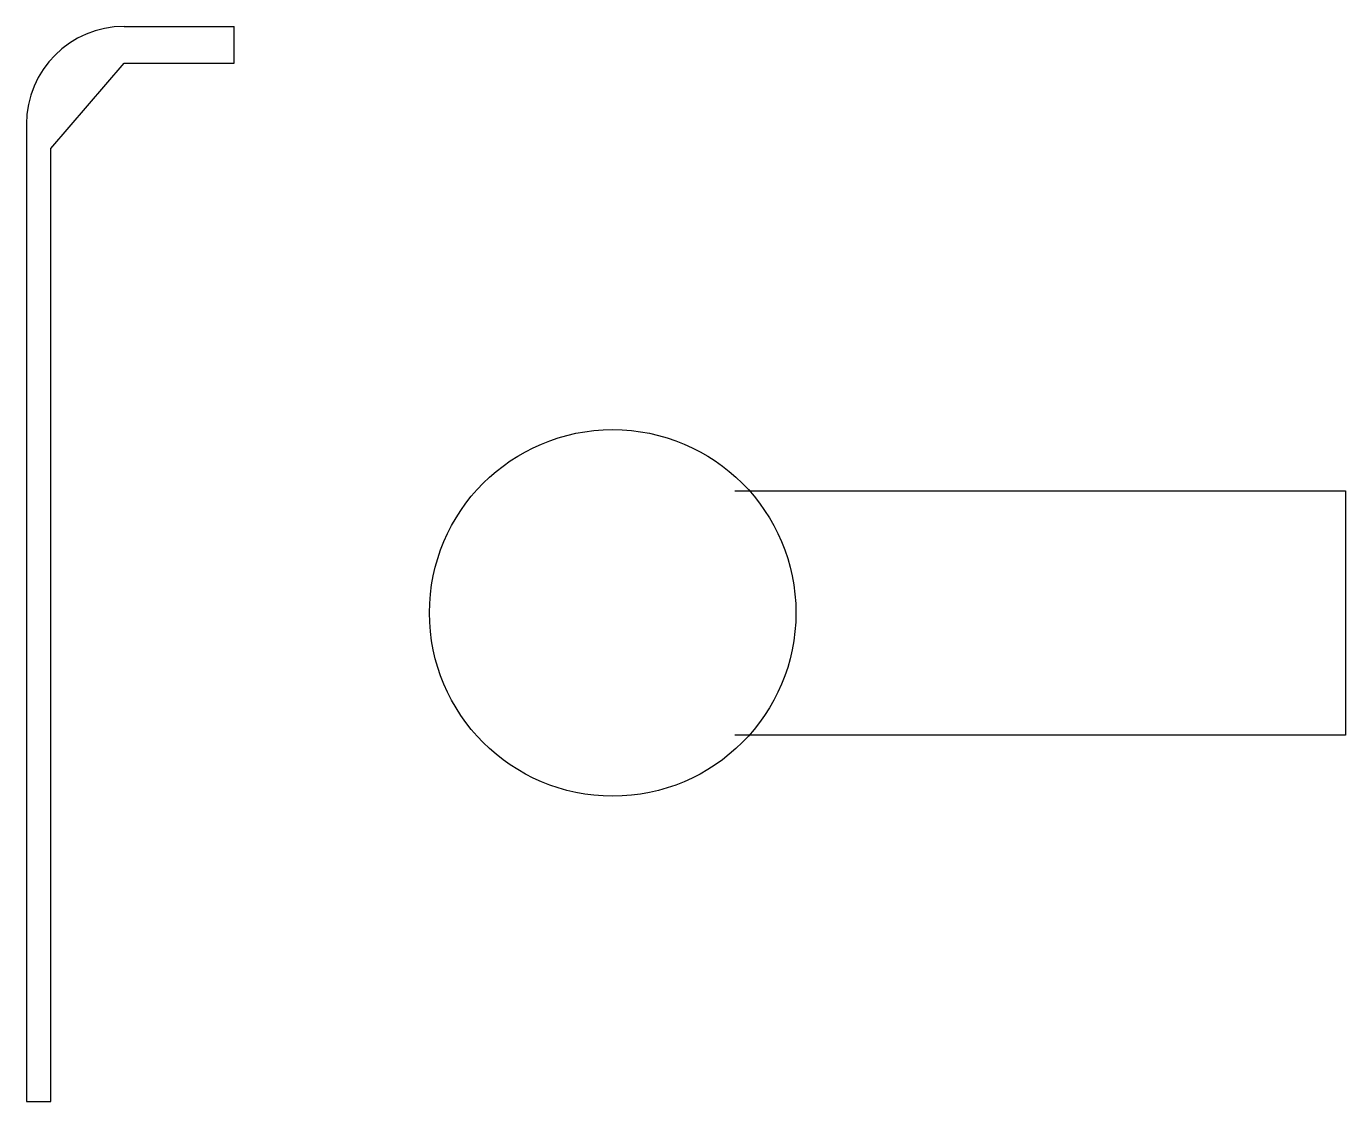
# Model space of a CAD drawing. Header units: millimetres. Extents: x -80 to 1000, y -800 to 80.
import ezdxf

# ---------------------------------------------------------------- set-up
doc = ezdxf.new("R2010")
doc.units = ezdxf.units.MM
doc.layers.get('0').update_dxf_attribs({"linetype": 'CONTINUOUS', "lineweight": 25})

msp = doc.modelspace()

# ---------------------------------------------------------------- linework, layer by layer
for p, q in [((0, 80), (90, 80)), ((-60, -20), (0, 50)), ((0, 50), (90, 50)), ((-60, -800), (-60, -20)), ((500, -300), (1000, -300)), ((1000, -300), (1000, -500)), ((1000, -500), (500, -500)), ((-80, -800), (-60, -800))]:
    msp.add_line(p, q)
at = {"linetype": 'CONTINUOUS', "lineweight": 25}
for p, q in [((90, 50), (90, 80)), ((-80, 0), (-80, -800))]:
    msp.add_line(p, q, dxfattribs=at)
msp.add_circle((400, -400), 150)
msp.add_arc((0, 0), 80, 90, 180)

doc.saveas('drawing.dxf')
